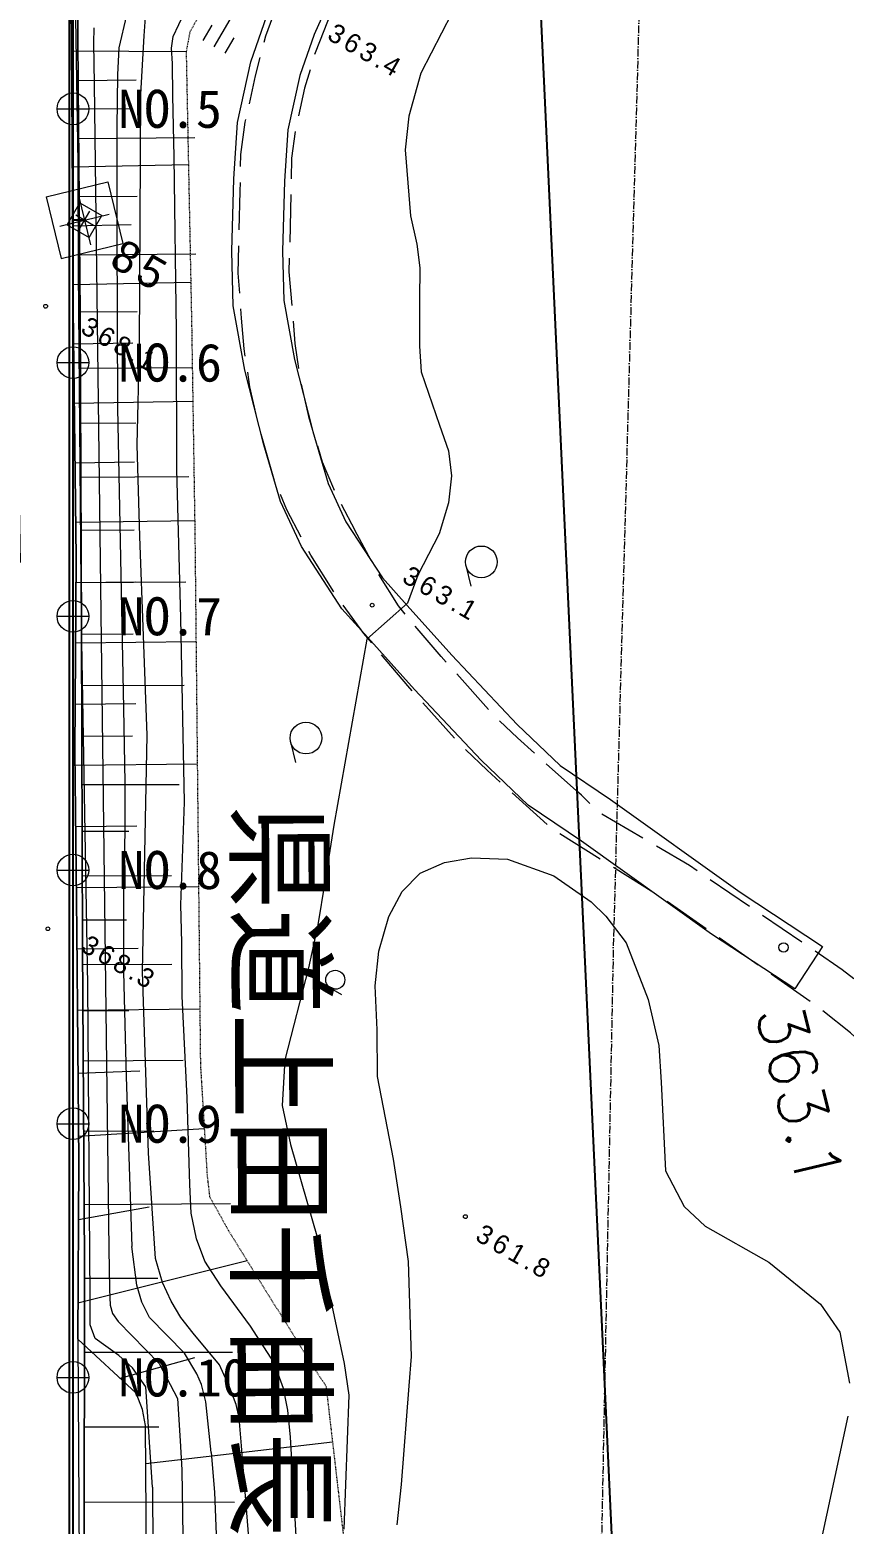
# Model space of a CAD drawing. Header units: millimetres. Extents: x 432273 to 1023813, y 170116 to 705940.
# Drawn here: x 761092 to 825289, y 232240 to 350026 of the extents above; entities that cross this region are included whole.
import ezdxf

# ---------------------------------------------------------------- set-up
doc = ezdxf.new("R2010")
doc.units = ezdxf.units.MM
doc.header["$LTSCALE"] = 100
for name, pattern in [('561019', [1, 0.5, -0.5]), ('56301', [0.5, 0.25, -0.25]), ('SXF_一点短鎖線', [9.25, 6, -1.5, 0.25, -1.5])]:
    doc.linetypes.add(name, pattern=pattern)
doc.layers.get('Defpoints').update_dxf_attribs({"color": 153})
for name, color, linetype, lineweight in [('D-BGD', 7, 'Continuous', 13), ('D-BMK', 2, 'SXF_一点短鎖線', 13), ('D-BMK-HTXT', 7, 'Continuous', 13), ('D-BYP-STR2', 6, 'Continuous', 25), ('●予備設計_LP横断', 7, 'Continuous', 13)]:
    doc.layers.add(name, color=color, linetype=linetype, lineweight=lineweight)
doc.layers.add('D-WORK2', color=11, linetype='Continuous', plot=False)
doc.styles.add('BIGFONT', font='txt', dxfattribs={"height": 0.2, "bigfont": 'BIGFONT'})
doc.styles.add('MS UI Gothic', font='MS UI Gothic.ttf')
doc.styles.add('Style-WORKING', font='WORKING.shx')
doc.styles.add('ＭＳ ゴシック', font='MS Gothic.ttf')
doc.linetypes.add('57106', pattern='A,2.5,[43,dgnlstyle-dm500.shx,S=0.002,R=0,X=0,Y=0],2.5', length=5)

# ---------------------------------------------------------------- blocks, each defined once
blk = doc.blocks.new('M6331')
at = {"layer": '●予備設計_LP横断', "linetype": 'Continuous', "lineweight": 9}
blk.add_line((0, -0.75), (1, -0.75), dxfattribs=at)
blk.add_circle((0, 0), 0.75, dxfattribs=at)
blk = doc.blocks.new('M7312')
at = {"layer": '●予備設計_LP横断', "linetype": 'Continuous', "lineweight": 20}
blk.add_circle((0, 0), 0.15, dxfattribs=at)
blk = doc.blocks.new('M5255')
at = {"layer": '●予備設計_LP横断', "linetype": 'Continuous', "lineweight": 15}
for p, q in [((-1, -1), (-1, 1)), ((-1, 1), (1, 1)), ((-0.8, 0), (0.8, 0)), ((0, -0.8), (0, 0.8)), ((1, -1), (1, 1)), ((-1, -1), (1, -1))]:
    blk.add_line(p, q, dxfattribs=at)
blk = doc.blocks.new('M6334')
at = {"layer": '●予備設計_LP横断', "linetype": 'Continuous', "lineweight": 9}
for p, q in [((0, -1.25), (0, 1.25)), ((-1, -1.25), (-1, 0.15)), ((1, -1.25), (1, 0.15))]:
    blk.add_line(p, q, dxfattribs=at)
blk = doc.blocks.new('21311212131313131')
at = {"layer": 'D-BGD', "linetype": 'Continuous'}
for p, q in [((2758246.068, -1166052.744, 363503.9804), (2756162.21, -1169170.0057, 363531.9804)), ((2753590.9629, -1166796.7967, 363528.9804), (2751544.2595, -1169937.8183, 363556.9803)), ((2755467.0059, -1170208.7728, 363541.9804), (2753382.2707, -1173325.5543, 363569.9803)), ((2750861.2525, -1170985.5426, 363566.9803), (2748813.1918, -1174126.9612, 363594.9803)), ((2752687.0666, -1174364.3214, 363578.9803), (2750602.3315, -1177481.1029, 363606.9803)), ((2749944.282, -1178543.63, 363609.9803), (2748016.937, -1181760.2531, 363609.9803)), ((2745648.6924, -1179511.8557, 363609.9803), (2743819.0263, -1182785.3721, 363609.9803)), ((2743007.7611, -1183732.1021, 363609.9803), (2742350.3047, -1184406.2007, 363609.9803)), ((2747374.1962, -1182832.3008, 363609.9803), (2745445.974, -1186048.4437, 363609.9803)), ((2744734.4558, -1187056.6192, 363449.9804), (2742278.0846, -1189890.1505, 363431.9804)), ((2735758.0929, -1191885.3912, 363529.9804), (2733012.6797, -1194440.9861, 363529.9804)), ((2724456.655, -1193895.4384), (2726067.5287, -1193468.5267)), ((2738078.6722, -1194512.4084, 363529.9804), (2735332.465, -1197065.2886, 363529.9804)), ((2724211.4673, -1201380.0898, 363664.9803), (2721833.8265, -1202724.5096, 363699.9803)), ((2719807.6183, -1203837.2224, 363730.9803), (2721833.8265, -1202724.5096, 363699.9803)), ((2795756.5807, -1217655.0173), (2793740.2526, -1202979.0263)), ((2738635.5562, -1207437.492), (2740246.4299, -1207010.5804)), ((2695507.7278, -1208302.054, 363855.9803), (2699256.8781, -1208319.5102, 363956.9803)), ((2783188.853, -1223268.7918), (2779586.6672, -1210007.3721)), ((2798879.046, -1222443.1801), (2798640.1553, -1210592.8081)), ((2775432.0386, -1222957.263), (2775124.0652, -1211399.6837)), ((2787073.3644, -1222683.7353), (2786832.6179, -1211003.3531)), ((2760124.4137, -1223794.0294), (2759823.2354, -1214147.0026)), ((2770055.9693, -1223503.0846), (2769248.2417, -1213600.1546)), ((2789063.0936, -1219819.646), (2787314.0867, -1213956.4127)), ((2721679.3362, -1224733.7282), (2721336.8577, -1215353.7632)), ((2731181.6823, -1224550.2603), (2730885.0999, -1215050.4457)), ((2740831.1826, -1224395.5346), (2740530.03, -1214749.3328)), ((2750477.1172, -1224086.1587), (2750176.2213, -1214448.1805)), ((2764116.2867, -1223260.8171), (2763900.0855, -1215367.3989)), ((2691436.3851, -1225118.7299), (2691168.635, -1215965.8505)), ((2693679.8229, -1225580.1777), (2693306.2078, -1216431.5346)), ((2700598.0361, -1224855.7817), (2700326.3163, -1215689.3288)), ((2702957.3639, -1225326.1519), (2702578.6586, -1216052.8634)), ((2709521.8295, -1224610.8264), (2709295.8905, -1215777.2459)), ((2712297.9626, -1225035.163), (2711956.9825, -1215696.2385)), ((2718113.5826, -1224389.3067), (2717893.536, -1215878.1627)), ((2726409.2141, -1224188.0852), (2726205.496, -1215959.4892)), ((2734530.0539, -1223993.7796), (2734343.6877, -1215900.0869)), ((2742342.0307, -1223801.3966), (2742166.1675, -1216146.6683)), ((2749535.4495, -1223635.2043), (2749368.2337, -1216589.4301)), ((2756527.7617, -1223461.522), (2756337.3684, -1216437.2609)), ((2792962.6317, -1222567.4274), (2792832.7502, -1216682.1298)), ((2684526.9952, -1225831.1862), (2684403.4154, -1216795.1095)), ((2769657.6348, -1223113.6506), (2769501.6967, -1217567.5006)), ((2776622.1025, -1223372.2323), (2775506.3096, -1217812.7061)), ((2781237.5592, -1222806.5095), (2781117.9225, -1217006.623)), ((2765090.1915, -1223648.557), (2764812.965, -1218761.0678)), ((2705096.2677, -1224718.9939), (2704968.2515, -1220225.5643)), ((2713858.0106, -1224499.33), (2713746.5142, -1220163.1489)), ((2716988.6494, -1224884.4456), (2716817.7847, -1220204.7232)), ((2722297.3171, -1224285.5584), (2722188.7669, -1220110.5955)), ((2726429.9234, -1224616.5642), (2726270.744, -1219922.0493)), ((2730481.2227, -1224080.1759), (2730386.8869, -1220004.1976)), ((2736006.6634, -1224482.9347), (2735856.9987, -1219686.3934)), ((2738516.6514, -1223896.115), (2738423.7888, -1219900.7458)), ((2745654.1499, -1224240.8467), (2745503.6378, -1219419.8017)), ((2746014.9634, -1223714.4264), (2745927.9932, -1220041.4937)), ((2753011.2453, -1223554.3177), (2752935.1607, -1220069.7503)), ((2755300.6197, -1223935.3424), (2755150.2469, -1219118.8428)), ((2760169.5776, -1223368.9177), (2760063.3997, -1219731.0715)), ((2686857.5445, -1225256.9908), (2686719.2836, -1220678.1501)), ((2689103.4074, -1225705.6225), (2688979.1103, -1221159.502)), ((2696010.4238, -1224989.2407), (2695885.7365, -1220406.4303)), ((2698318.5934, -1225453.1648), (2698130.5133, -1220847.6819)), ((2707627.799, -1225185.221), (2707447.7419, -1220527.6042)), ((2694791.4901, -1222750.978, 368267.9801), (2699623.3172, -1221467.5282, 368267.9801)), ((2698362.9387, -1226458.3611, 368267.9801), (2697335.3184, -1222591.9723, 368267.9801)), ((2700906.767, -1226299.3554, 368267.9801), (2699623.3172, -1221467.5282, 368267.9801)), ((2696074.9399, -1227582.8052, 368267.9801), (2694791.4901, -1222750.978, 368267.9801)), ((2695915.9341, -1225038.9769, 368267.9801), (2699782.323, -1224011.3565, 368267.9801)), ((2696074.9399, -1227582.8052, 368267.9801), (2700906.767, -1226299.3554, 368267.9801))]:
    blk.add_line(p, q, dxfattribs=at)
at = {"layer": 'D-BGD', "linetype": '57106', "elevation": 361999.9804}
for points in [[(2800158.1978, -1197734.2607), (2796988.9836, -1197477.9444), (2789192.5164, -1197025.5759), (2786871.8692, -1196899.7656), (2779388.6622, -1197276.6895), (2775093.4103, -1197971.4909), (2771346.7356, -1198632.5728), (2764875.2978, -1200033.0727), (2761176.7867, -1200145.9417), (2757718.0933, -1200368.4352), (2754991.397, -1200126.362), (2752233.9779, -1199411.4547), (2750240.2372, -1198390.6891), (2748772.3488, -1197009.1128), (2747880.1177, -1195107.0247), (2747465.6432, -1192981.962), (2747522.2379, -1190152.5878), (2748764.7546, -1186458.4607), (2750759.7513, -1183468.1189), (2751843.5942, -1182292.1154), (2753923.5236, -1180650.1928), (2758357.6352, -1178810.4272), (2761948.5708, -1177909.0428), (2764858.6995, -1177659.8538), (2771822.6717, -1177177.6674), (2774618.6209, -1175656.3915), (2776118.1962, -1173952.1301), (2778855.1745, -1168871.2927), (2782072.5992, -1164732.9325), (2784246.7438, -1163168.8077), (2788250.1309, -1162319.9287)], [(2790871.6374, -1162406.3738), (2801771.963, -1164521.4289), (2806757.9548, -1165659.4531), (2810692.2851, -1166184.1374), (2816630.398, -1167111.4837), (2820268.9759, -1168355.5118), (2822905.3761, -1169664.251), (2827797.4109, -1172123.4459), (2831012.6992, -1174229.6978)]]:
    blk.add_lwpolyline(points, dxfattribs=at)
at = {"layer": 'D-BGD', "linetype": 'Continuous', "extrusion": (0.010665, 0.002819, 0.999939), "elevation": 389612.3172}
blk.add_lwpolyline([(2757253.4515, -1163192.161), (2756601.2059, -1163917.029), (2754938.1092, -1166138.3703)], dxfattribs=at)
at = {"layer": 'D-BGD', "linetype": 'Continuous', "extrusion": (0.006976, 0.004611, 0.999965), "elevation": 377345.7817}
blk.add_lwpolyline([(2753780.6758, -1164403.915), (2753094.555, -1165317.7252), (2751670.9986, -1167501.4577)], dxfattribs=at)
at = {"layer": 'D-BGD', "linetype": 'Continuous', "flags": 128}
for points in [[(2753896.8193, -1165157.2731), (2757281.2887, -1167288.2272), (2753094.0217, -1173939.562), (2745983.2275, -1184336.0888), (2743237.8439, -1188597.1974), (2739764.5486, -1192372.037), (2734317.4664, -1197738.6019), (2730296.298, -1201504.2251), (2728059.891, -1203598.5842), (2723223.4791, -1206891.6918), (2719715.0848, -1208616.9086), (2715272.2054, -1210031.2002), (2709419.9226, -1211641.8243), (2704355.3773, -1212661.0709), (2700051.2036, -1212874.4522), (2694346.5424, -1212828.4715), (2689914.5056, -1212629.8442), (2685097.1923, -1211673.0838), (2681445.8223, -1210496.1553)], [(2678639.2782, -1204947.9535), (2682847.9627, -1206745.7673), (2686103.1179, -1207794.716), (2690397.1243, -1208647.4048), (2694452.968, -1208829.3363), (2699967.9257, -1208874.0697), (2703858.7393, -1208680.648), (2708493.1435, -1207747.4169), (2714134.2423, -1206195.6087), (2718217.9668, -1204895.9328), (2721204.4202, -1203426.5043), (2725552.6912, -1200466.9704), (2727695.4282, -1198460.4175), (2731546.4413, -1194853.5934), (2736887.138, -1189591.8146), (2740061.9318, -1186141.5006), (2742650.5997, -1182122.931), (2749749.0753, -1171744.7414), (2753896.8193, -1165157.2731)], [(2831012.6992, -1216914.2186), (2820566.1395, -1217153.3663), (2803348.3847, -1217446.5523), (2792758.992, -1217737.3287), (2791498.4116, -1217999.172), (2790206.3768, -1218528.8055), (2786048.1145, -1223223.7522), (2772080.7637, -1223443.7682), (2753900.8678, -1223976.3481), (2739722.9424, -1224431.0794), (2724478.1834, -1224643.7979), (2704880.496, -1225273.4951), (2691570.549, -1225637.9312), (2680590.0773, -1225939.2039)], [(2680590.0773, -1225939.2039), (2691570.549, -1225637.9312), (2704880.496, -1225273.4951), (2724478.1834, -1224643.7979), (2739722.9424, -1224431.0794), (2753900.8678, -1223976.3481), (2772080.7637, -1223443.7682), (2786048.1145, -1223223.7522), (2803466.5521, -1222745.1576), (2820671.7769, -1222451.9525), (2831012.6992, -1222215.5706)]]:
    blk.add_lwpolyline(points, dxfattribs=at)
for points, elevation in [([(2680942.2941, -1195922.1442), (2685719.3306, -1198272.7832), (2689135.5108, -1199131.7137), (2691781.137, -1199363.6071), (2696989.6805, -1198851.8449), (2699195.7291, -1198293.5988), (2701063.3429, -1198026.6169), (2703570.8306, -1197990.2217), (2707241.9899, -1197914.8211), (2709258.8688, -1197737.5327), (2713440.4816, -1196200.7347), (2715452.0621, -1195468.7672), (2717417.7001, -1195189.3252), (2719530.9024, -1195381.6985), (2721991.6681, -1196047.0704), (2725299.3411, -1197668.5676), (2727519.0035, -1198439.0786), (2730428.9802, -1201582.5605), (2745123.4611, -1203876.5138), (2749647.1734, -1204509.5206), (2753008.3784, -1204994.0639), (2756403.0188, -1205638.2758), (2763697.3994, -1207351.4151), (2767299.0275, -1207496.7391), (2770362.477, -1206771.7248), (2777698.0662, -1204494.4882), (2787551.5025, -1202191.0877), (2790034.1905, -1201775.164), (2800591.3807, -1201928.4743)], 362999.9804), ([(2807687.6478, -1205175.954), (2796611.7996, -1206055.4553), (2793430.3146, -1206308.8589), (2791301.1148, -1206558.0431), (2789619.6261, -1206922.3567), (2787598.6149, -1207715.2837), (2784744.6027, -1209630.008), (2781609.947, -1212038.6394), (2779700.4408, -1213346.3436), (2777948.9541, -1214028.0296), (2775936.1042, -1214493.6733), (2773697.2332, -1214647.4782), (2766862.446, -1214989.4783), (2758854.679, -1215560.3347), (2754619.1345, -1215673.3415), (2751662.0226, -1215802.187), (2743561.8999, -1215704.5837), (2729077.6991, -1216296.0387), (2717363.3209, -1216848.7856), (2706481.7438, -1217090.1931), (2692713.843, -1217566.4604), (2687904.8985, -1217766.8602), (2685366.5121, -1217863.8628), (2684167.1782, -1217947.1876), (2683244.6864, -1217830.9343), (2680383.3364, -1216554.0943)], 363999.9803), ([(2802418.3399, -1209313.9746), (2794195.7215, -1210150.2663), (2791995.2027, -1210379.7885), (2790934.4099, -1210624.4587), (2789653.2339, -1211150.9165), (2787848.5616, -1212010.9738), (2785383.5297, -1214139.7804), (2784177.85, -1215138.5022), (2782902.4315, -1215918.9203), (2781457.7654, -1216629.4867), (2779575.2035, -1217225.7369), (2771288.9166, -1217945.0912), (2756982.7101, -1218732.0303), (2738339.6576, -1218759.1124), (2722686.1013, -1219662.3507), (2715487.8433, -1220018.5604), (2707695.9053, -1219997.3258), (2687828.4859, -1220299.2356), (2683233.4191, -1220140.184), (2681767.6131, -1220060.5315)], 364999.9803), ([(2794761.0499, -1212526.6377), (2797887.2478, -1212207.6266), (2801909.9295, -1211946.1698), (2809394.3351, -1211777.3889), (2815435.895, -1211597.3867), (2823463.5239, -1211190.1686), (2831012.6992, -1210753.902)], 365999.9802), ([(2794761.0499, -1212526.6377), (2790781.9011, -1213025.1133), (2789428.1568, -1213409.241), (2788602.1941, -1213789.3063), (2786973.6719, -1214798.2364), (2784240.6365, -1217610.2759), (2783029.999, -1218249.4515), (2781692.5879, -1218651.641), (2778675.0244, -1219117.9055)], 365999.9802), ([(2796175.5204, -1214813.8024), (2831012.6992, -1213556.6494)], 366999.9802), ([(2778899.1019, -1220911.8701), (2782079.3137, -1220812.8147), (2783327.6597, -1220723.2598), (2783978.8573, -1220541.6516), (2784607.2918, -1220058.0122), (2787831.6238, -1216779.6021), (2790578.0807, -1215265.4335), (2793893.1308, -1214982.545), (2796175.5204, -1214813.8024)], 366999.9802), ([(2679023.6242, -1221003.7519), (2684219.0906, -1222104.8253), (2686360.342, -1222168.9089), (2690498.4134, -1222125.6658), (2698702.2699, -1221973.3865), (2712591.0595, -1221615.74), (2736268.5142, -1220657.7933), (2742106.8734, -1220430.3937), (2745950.4235, -1220352.4629), (2750745.9044, -1220345.3394), (2757031.7633, -1220214.7128), (2765301.2454, -1219838.4307), (2778675.0244, -1219117.9055)], 365999.9802), ([(2797589.9908, -1217100.9672), (2831012.6992, -1216211.8194)], 367999.9801), ([(2797589.9908, -1217100.9672), (2789691.9592, -1217777.4984), (2788233.7731, -1218875.1167), (2787290.6082, -1219962.8271), (2785985.6292, -1221861.4008), (2784897.0437, -1222275.5425), (2782816.8483, -1222314.4256), (2758125.5803, -1223012.643), (2729586.7561, -1224112.6491), (2701876.4754, -1224919.5057), (2693371.8236, -1225121.4455), (2681951.8825, -1225554.9289), (2678498.6988, -1225305.0425), (2675076.807, -1223325.7478), (2669253.2495, -1220235.7586), (2667695.6723, -1219784.3762), (2666216.6496, -1219422.7391), (2667297.4766, -1230728.5045), (2694173.4505, -1230069.1377), (2715993.1066, -1229378.986), (2724951.051, -1229034.1622)], 367999.9801), ([(2682695.7505, -1224110.7277), (2683892.8183, -1224100.2648), (2687089.0687, -1224003.1493), (2778899.1019, -1220911.8701)], 366999.9802)]:
    blk.add_lwpolyline(points, dxfattribs=dict(at, elevation=elevation))
at = {"layer": 'D-BGD', "linetype": 'Continuous', "extrusion": (0.102882, -0.057484, 0.993031), "elevation": 711356.3171}
blk.add_lwpolyline([(314555.4343, -2908692.2413), (313810.9687, -2908641.33), (310807.8564, -2908641.33)], dxfattribs=at)
at = {"layer": 'D-BGD', "linetype": 'Continuous', "extrusion": (0.740869, -0.642416, 0.195995), "elevation": 2863870.912}
blk.add_lwpolyline([(901728.3523, -201605.6486), (901203.2073, -201768.8132), (898003.2075, -201784.1098)], dxfattribs=at)
at = {"layer": 'D-BGD', "linetype": 'Continuous', "extrusion": (0.638024, -0.555723, 0.533009), "elevation": 2601636.7312}
blk.add_lwpolyline([(903071.4778, -1209377.6102), (901260.7344, -1209388.2471), (899323.4645, -1209297.2424)], dxfattribs=at)
at = {"layer": 'D-BGD', "linetype": 'Continuous', "extrusion": (0.639836, -0.557784, 0.528665), "elevation": 2610443.7317}
blk.add_lwpolyline([(903836.9056, -1197675.3198), (902441.3764, -1197683.5664), (900088.8978, -1197579.8944)], dxfattribs=at)
at = {"layer": 'D-BGD', "linetype": 'Continuous', "extrusion": (0.318604, -0.342145, 0.883985), "elevation": 1600774.8368}
blk.add_lwpolyline([(1184873.9504, -2249185.1815), (1184286.0822, -2249185.1815), (1181125.5099, -2249095.345)], dxfattribs=at)
at = {"layer": 'D-BGD', "linetype": 'Continuous', "extrusion": (0.027904, -0.011963, 0.999539), "elevation": 453892.7023}
blk.add_lwpolyline([(-26551.2257, -2967513.1807), (-27319.0918, -2967150.865), (-29730.7739, -2965536.9134)], dxfattribs=at)
at = {"layer": 'D-BGD', "linetype": 'Continuous', "extrusion": (0.310677, -0.333923, 0.88993), "elevation": 1573049.7585}
blk.add_lwpolyline([(1185972.5145, -2272263.0058), (1185436.1919, -2272263.0058), (1182224.3587, -2272173.1128)], dxfattribs=at)
at = {"layer": 'D-BGD', "linetype": '561019', "flags": 128}
blk.add_lwpolyline([(2441034.3739, -1231115.2852), (2441014.949, -1230194.9008), (2441009.8382, -1229935.5942), (2440973.7998, -1228187.5674), (2440932.6506, -1226180.234), (2440890.6243, -1224172.4204), (2440849.475, -1222165.087), (2440838.0365, -1221607.0466), (2465396.9227, -1220738.3151), (2502568.1938, -1220258.7543), (2502893.2618, -1220254.3025), (2505968.9706, -1220281.5844), (2533646.6748, -1220529.6704), (2555247.3327, -1219423.2209), (2574682.3776, -1218318.0141), (2575877.9982, -1218262.2975), (2607350.0318, -1216798.0533), (2630746.0107, -1217401.774), (2633752.1022, -1217183.4579), (2635812.956, -1216221.9558), (2646480.1569, -1210237.1016), (2669388.8157, -1210323.2366), (2671678.4637, -1210836.7904), (2674039.248, -1211855.5625), (2682867.6468, -1216539.2122), (2684403.4154, -1216795.1095), (2705862.1412, -1215918.7715), (2722323.8586, -1215317.7261), (2764230.8114, -1214009.3989), (2772988.6009, -1213295.0741), (2774605.8721, -1213068.8912), (2777265.5539, -1211517.479), (2787744.4804, -1204699.9318), (2789344.3566, -1203582.9766), (2800889.1227, -1201996.8461), (2810456.4508, -1200682.5578), (2827286.2582, -1199498.6722), (2831012.6992, -1199215.4427)], dxfattribs=at)
at = {"layer": 'D-BGD', "linetype": 'Continuous', "extrusion": (0.017769, -0.001383, 0.999841), "elevation": 413714.3355}
blk.add_lwpolyline([(-985665.2455, -2808754.1331), (-986361.1888, -2808080.8487), (-988213.1775, -2806004.8884)], dxfattribs=at)
at = {"layer": 'D-BGD', "linetype": 'Continuous', "extrusion": (0.005963, 0.02861, 0.999573), "elevation": 345345.7302}
blk.add_lwpolyline([(-2904161.9959, 636782.5984), (-2905309.3002, 636144.7142), (-2907171.8206, 634798.0084), (-2907276.6749, 634707.5973)], dxfattribs=at)
at = {"layer": 'D-BGD', "linetype": 'Continuous', "extrusion": (-0.002952, 0.02929, 0.999567), "elevation": 320173.6008}
blk.add_lwpolyline([(-2592246.4182, 1481698.9707), (-2589223.6112, 1483261.5449), (-2588903.6554, 1483397.4209)], dxfattribs=at)
at = {"layer": 'D-BGD', "linetype": 'Continuous', "extrusion": (-0.105469, -0.20622, 0.972805), "elevation": 319649.8557}
blk.add_lwpolyline([(2935730.6424, 227794.3016), (2939293.8582, 228226.0326), (2939450.8649, 228260.5711)], dxfattribs=at)
at = {"layer": 'D-BGD', "linetype": 'Continuous', "extrusion": (0.146462, 0.685859, 0.712844), "elevation": -175088.7749}
blk.add_lwpolyline([(-2878493.301, 696830.6247), (-2880004.924, 696941.8431), (-2882238.8317, 696896.2151)], dxfattribs=at)
at = {"layer": 'D-BGD', "linetype": 'Continuous', "extrusion": (0.025714, -0.0376, 0.998962), "elevation": 478589.5785}
blk.add_lwpolyline([(1555816.8238, -2507277.4491), (1558278.0128, -2508199.4778), (1559350.3369, -2508528.7737)], dxfattribs=at)
at = {"layer": 'D-BGD', "linetype": 'Continuous', "extrusion": (0.026411, -0.022356, 0.999401), "elevation": 462387.6863}
blk.add_lwpolyline([(837727.9868, -2843466.6604), (835474.9042, -2842599.6689), (834270.8829, -2842021.6745)], dxfattribs=at)
at = {"layer": 'D-BGD', "linetype": 'Continuous', "extrusion": (0.014774, 0.004878, 0.999879), "elevation": 397732.8352}
blk.add_lwpolyline([(2684854.052, -1210021.8011), (2686969.1254, -1210277.7875), (2688588.9638, -1210263.8197)], dxfattribs=at)
at = {"layer": 'D-BGD', "linetype": 'Continuous', "extrusion": (-0.0238, 0.347719, 0.937296), "elevation": -143263.7395}
blk.add_lwpolyline([(-2611689.752, 1429624.966), (-2612765.3066, 1429708.1719), (-2615434.0832, 1429593.4052)], dxfattribs=at)
at = {"layer": 'D-BGD', "linetype": 'Continuous', "extrusion": (0.02091, -0.037573, 0.999075), "elevation": 465581.3272}
blk.add_lwpolyline([(1776657.8302, -2353267.7606), (1778277.5098, -2353965.4336), (1780146.1034, -2354639.8508)], dxfattribs=at)
at = {"layer": 'D-BGD', "linetype": 'Continuous', "extrusion": (-0.145911, -0.383944, 0.911755), "elevation": 404968.8599}
blk.add_lwpolyline([(2938590.2222, -13221.1845), (2938075.6009, -13299.0937), (2934847.8616, -13396.4802)], dxfattribs=at)
at = {"layer": 'D-BGD', "linetype": 'Continuous', "extrusion": (-0.001363, 0.046186, 0.998932), "elevation": 303849.6462}
blk.add_lwpolyline([(-2681166.079, 1304211.9982), (-2681061.8941, 1304255.2823), (-2677557.3167, 1305229.1745)], dxfattribs=at)
at = {"layer": 'D-BGD', "linetype": 'Continuous', "extrusion": (0.011744, 0.013565, 0.999839), "elevation": 379234.8163}
blk.add_lwpolyline([(2708763.1392, -1215847.4912), (2706249.1332, -1216472.2047), (2705104.8368, -1216660.9787)], dxfattribs=at)
at = {"layer": 'D-BGD', "linetype": 'Continuous', "extrusion": (0.185131, 0.906387, 0.379722), "elevation": -462387.701}
blk.add_lwpolyline([(-2876532.3656, 583200.1929), (-2874270.0985, 583232.6218), (-2872786.1006, 583134.2541)], dxfattribs=at)
at = {"layer": 'D-BGD', "linetype": 'Continuous', "extrusion": (0.01292, 0.00774, 0.999887), "elevation": 389251.0917}
blk.add_lwpolyline([(2688450.1217, -1215369.554), (2687491.9953, -1215378.6305), (2684939.218, -1215064.2633), (2684724.1773, -1215021.7989)], dxfattribs=at)
at = {"layer": 'D-BGD', "linetype": 'Continuous', "extrusion": (0.013875, 0.019021, 0.999723), "elevation": 378351.4038}
blk.add_lwpolyline([(-2902091.4716, -608451.7462), (-2901688.0409, -608041.2114), (-2899872.8127, -606413.0089), (-2899328.1554, -605917.5267)], dxfattribs=at)
at = {"layer": 'D-BGD', "linetype": 'Continuous', "extrusion": (-0.004692, 0.945699, 0.325009), "elevation": -1040864.7024}
blk.add_lwpolyline([(-2692327.6378, 742531.2588), (-2689258.6288, 742446.6664), (-2688579.0235, 742456.183)], dxfattribs=at)
at = {"layer": 'D-BGD', "linetype": 'Continuous', "extrusion": (-0.023415, 0.339442, 0.940336), "elevation": -132476.9925}
blk.add_lwpolyline([(-2613537.0395, 1435924.3686), (-2611954.2167, 1435989.0273), (-2609795.1389, 1435821.5026)], dxfattribs=at)
at = {"layer": 'D-BGD', "linetype": 'Continuous'}
for points in [[(2831012.6992, -1221709.8138, 368860.0125), (2804678.9325, -1222323.5434, 368789.9801), (2779911.8946, -1222833.2166, 368699.9801), (2755044.8486, -1223504.7489, 368689.9801), (2730306.4309, -1224087.0918, 368529.9801), (2705243.9123, -1224720.0174, 368449.9801), (2687287.7372, -1225241.6858, 368379.9801), (2679492.4714, -1225466.0178, 368449.9801), (2669693.3416, -1220375.218, 368459.9801), (2668998.5268, -1220165.8562, 368489.9801), (2668184.6876, -1220028.1406, 368459.9801), (2659904.294, -1220180.702, 368409.9801)], [(2679492.4714, -1225466.0178, 368449.9801), (2687287.7372, -1225241.6858, 368379.9801), (2705243.9123, -1224720.0174, 368449.9801), (2730306.4309, -1224087.0918, 368529.9801), (2755044.8486, -1223504.7489, 368689.9801), (2779911.8946, -1222833.2166, 368699.9801), (2804678.9325, -1222323.5434, 368789.9801), (2831012.6992, -1221709.8138, 368860.0125)]]:
    blk.add_polyline3d(points, dxfattribs=at)
for centre, radius in [((2754030.1922, -1168233.1474, 363084.9804), 375), ((2724136.6182, -1192687.6432), 1249.8749), ((2738315.5194, -1206229.6969), 1249.8749)]:
    blk.add_circle(centre, radius, dxfattribs=at)
at = {"layer": 'D-BMK', "linetype": 'SXF_一点短鎖線', "flags": 128}
blk.add_lwpolyline([(2358657.0594, -1232509.0485), (2831012.6992, -1222672.879)], dxfattribs=at)
at = {"layer": 'D-BMK-HTXT', "color": 7, "linetype": 'Continuous', "lineweight": 13}
for p, q in [((2789109.7812, -1224795.7218, 329092.9815), (2789057.7334, -1222296.2637, -329092.9815)), ((2729122.7857, -1226044.8701, 329092.9815), (2729070.7379, -1223545.412, -329092.9815)), ((2749118.4509, -1225628.4874, 329092.9815), (2749066.4031, -1223129.0292, -329092.9815)), ((2769114.1161, -1225212.1046, 329092.9815), (2769062.0682, -1222712.6464, -329092.9815)), ((2689131.4554, -1226877.6357, 329092.9815), (2689079.4076, -1224378.1775, -329092.9815)), ((2709127.1206, -1226461.2529, 329092.9815), (2709075.0727, -1223961.7948, -329092.9815))]:
    blk.add_line(p, q, dxfattribs=at)
for centre in [(2789083.7573, -1223545.9927, 0), (2729096.7618, -1224795.1411, 0), (2749092.427, -1224378.7583, 0), (2769088.0922, -1223962.3755, 0), (2689105.4315, -1225627.9066, 0), (2709101.0967, -1225211.5238, 0)]:
    blk.add_circle(centre, 1250, dxfattribs=at)
at = {"layer": 'D-BYP-STR2', "ltscale": 1500, "flags": 128}
blk.add_lwpolyline([(2559995.2108, -1229183.8133), (2581672.1455, -1231096.6869, 0.02634359), (2582724.6241, -1231130.2244), (2588239.7219, -1231015.3802, 0.0353635146), (2589646.5834, -1230886.2662), (2609257.3932, -1227676.8846, -0.0353635146), (2610664.2548, -1227547.7705), (2831012.6992, -1222959.3246)], format="xyb", dxfattribs=at)
at = {"layer": 'D-BYP-STR2', "flags": 128}
blk.add_lwpolyline([(2582128.6229, -1227855.5544), (2831012.6992, -1222672.879)], dxfattribs=at)
at = {"layer": 'Defpoints', "linetype": 'Continuous', "flags": 128}
blk.add_lwpolyline([(2358657.0594, -1194799.6502), (2527728.8742, -1199242.0985), (2831012.6992, -1178777.6202)], dxfattribs=at)
at = {"layer": 'D-BGD', "linetype": 'Continuous', "lineweight": 20, "xscale": 1000, "yscale": 1000, "zscale": 1000, "rotation": 61.30205960440028}
for p in [(2775765.6809, -1192874.1731, 361810.9804), (2727727.9129, -1201229.1134, 363060.9804), (2753762.8347, -1226252.6827, 368265.9801), (2704707.0941, -1227454.085, 368079.9801)]:
    blk.add_blockref('M7312', p, dxfattribs=at)
at = {"layer": 'D-BGD', "linetype": 'Continuous', "lineweight": 9, "xscale": 1000, "yscale": 1000, "zscale": 1000, "rotation": 61.30205960440028}
for name, p in [('M6331', (2757314.8813, -1203516.5152)), ('M6334', (2682890.867, -1213985.5955))]:
    blk.add_blockref(name, p, dxfattribs=at)
at = {"layer": 'D-BGD', "linetype": 'Continuous', "lineweight": 15, "xscale": 1000, "yscale": 1000, "zscale": 1000, "rotation": 61.30205960440028}
blk.add_blockref('M5255', (2697846.9772, -1224522.849, 368267.9801), dxfattribs=at)
at = {"layer": 'D-BGD', "linetype": 'Continuous', "style": 'BIGFONT', "oblique": 360}
blk.add_text('363.1', height=3749.9998, rotation=14.862356431, dxfattribs=at).set_placement((2759125.2076, -1170361.1266, 363084.9804))
at = {"layer": 'D-BGD', "linetype": 'Continuous', "style": 'BIGFONT'}
blk.add_text('県道上田千曲長野自転車道', height=7499.999595, rotation=1.302059568, dxfattribs=at).set_placement((2743670.2492, -1212170.4972))
at = {"layer": 'D-BGD', "linetype": 'Continuous', "attachment_point": 7, "rotation": 61.302059604, "line_spacing_factor": 0.722892}
for s, insert, char_height, style in [('\\T1.315;361.8', (2777578.9431, -1192156.7629, 361810.9804), 1499.999919, 'Style-WORKING'), ('\\T1.315;363.1', (2725816.0401, -1199009.828), 1499.999919, 'Style-WORKING'), ('\\T1.281;363.4', (2683175.5591, -1205797.1179), 1499.999919, 'Style-WORKING'), ('\\T1.284;368.3', (2755443.7561, -1223717.4255, 368265.9801), 1499.999919, 'Style-WORKING'), ('\\FWORKING.shx;\\T1.250;85', (2701387.9558, -1222629.448), 2499.999865, 'MS UI Gothic'), ('\\T1.315;368.1', (2706705.8988, -1224758.8177, 368079.9801), 1499.999919, 'Style-WORKING')]:
    blk.add_mtext(s, dxfattribs=dict(at, insert=insert, char_height=char_height, style=style))
at = {"layer": 'D-BMK-HTXT', "color": 7, "style": 'ＭＳ ゴシック'}
for s, p in [('NO.10', (2790508.8479, -1219933.0532)), ('NO.8', (2750517.5176, -1220765.8187)), ('NO.9', (2770513.1827, -1220349.436)), ('NO.5', (2690530.5221, -1222014.9671)), ('NO.6', (2710526.1872, -1221598.5843)), ('NO.7', (2730521.8524, -1221182.2015))]:
    blk.add_text(s, height=3000, rotation=91.192934945, dxfattribs=at).set_placement(p)

msp = doc.modelspace()

# ---------------------------------------------------------------- linework, layer by layer
at = {"layer": 'D-BGD', "linetype": 'SXF_一点短鎖線'}
for p, q in [((810951.2, 417867.6, 354000), (807104.4, 278429.9, 354000)), ((807104.4, 278429.9, 354000), (804958.1, 170116, 354000))]:
    msp.add_line(p, q, dxfattribs=at)
at = {"layer": 'D-BGD', "color": 6, "ltscale": 1500, "elevation": 354000, "flags": 128}
msp.add_lwpolyline([(763617.8, 472957.1), (761254, 451324.6, 0.02634359), (761198.6, 450273.1), (761198.6, 444756.8, 0.03536351), (761298.4, 443347.6), (764098.8, 423674.2, -0.03536351), (764198.6, 422264.9), (764198.5, 186939.8)], format="xyb", dxfattribs=at)
at = {"layer": 'D-WORK2', "ltscale": 1500}
msp.add_line((765405.4, 335036, 722268), (764484.9, 335036, 354000), dxfattribs=at)

# ---------------------------------------------------------------- block references
at = {"layer": 'D-BGD', "linetype": '56301', "rotation": 268.807065034117}
msp.add_blockref('21311212131313131', (2045832.1, 3006806.9, 354000), dxfattribs=at)

doc.saveas('drawing.dxf')
